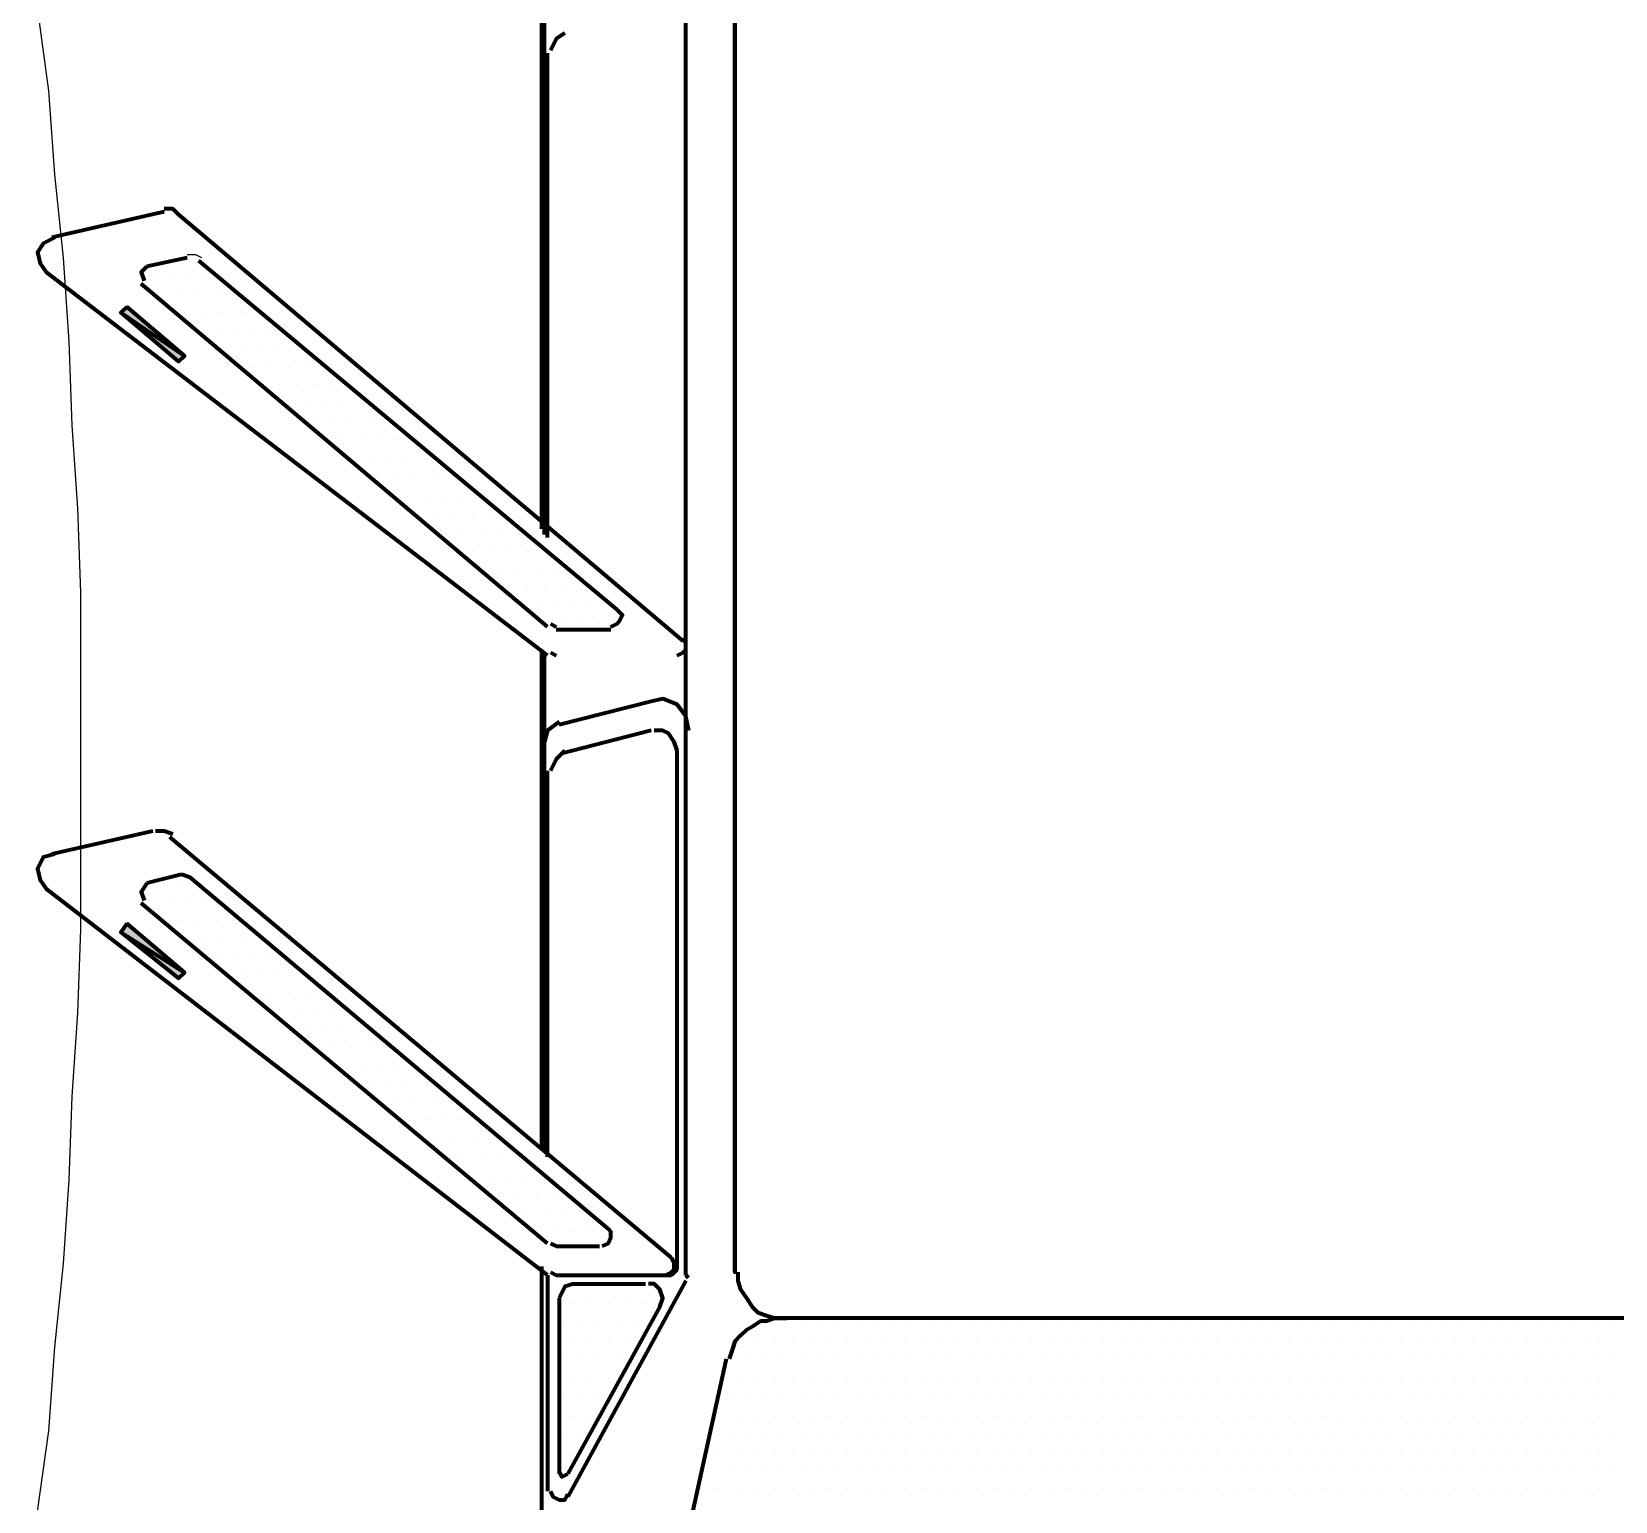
# Model space of a CAD drawing. Header units: millimetres. Extents: x 2273 to 2522, y 1034 to 1187.
# Drawn here: x 2459.799 to 2461.415, y 1048.859 to 1050.359 of the extents above; entities that cross this region are included whole.
import ezdxf

# ---------------------------------------------------------------- set-up
doc = ezdxf.new("R2010")
doc.units = ezdxf.units.MM
doc.linetypes.add('DASHED', pattern=[19.05, 12.7, -6.35])
doc.layers.add('LAYER8', color=8, linetype='Continuous')
doc.layers.add('PAREDES', color=4, linetype='Continuous', lineweight=100)
doc.layers.add('projeção coberta', color=252, linetype='DASHED', lineweight=0)

# ---------------------------------------------------------------- blocks, each defined once
blk = doc.blocks.new('CAR')
at = {"layer": 'projeção coberta', "linetype": 'Continuous'}
for points in [[(75.5446, 144.598), (75.5887, 144.6627), (75.5387, 144.6039), (75.5446, 144.598), (75.5887, 144.6627), (75.5946, 144.6569)], [(76.177, 144.598), (76.2181, 144.6627), (76.1681, 144.6039), (76.177, 144.598), (76.2181, 144.6627), (76.224, 144.6569)]]:
    blk.add_hatch(color=0, dxfattribs=at).paths.add_polyline_path(points)
at = {"layer": 'PAREDES', "color": 0, "linetype": 'Continuous'}
for points in [[(76.5711, 146.3863), (76.5711, 145.2657)], [(76.577, 146.1186), (76.577, 146.1186)], [(76.6123, 146.1186), (76.6123, 146.1186)], [(76.6505, 146.1186), (76.6505, 146.1186)], [(76.6887, 146.1186), (76.6887, 146.1186)], [(76.724, 146.1186), (76.724, 146.1186)], [(76.5946, 146.1069), (76.5946, 146.1069)], [(76.6328, 146.1069), (76.6328, 146.1069)], [(76.6711, 146.1069), (76.6711, 146.1069)], [(76.7093, 146.1069), (76.7093, 146.1069)], [(76.7446, 146.1069), (76.7446, 146.1069)], [(76.577, 146.101), (76.577, 146.101)], [(76.5946, 146.0922), (76.5946, 146.0922)], [(76.6123, 146.101), (76.6123, 146.101)], [(76.6328, 146.0922), (76.6328, 146.0922)], [(76.6505, 146.101), (76.6505, 146.101)], [(76.6711, 146.0922), (76.6711, 146.0922)], [(76.6887, 146.101), (76.6887, 146.101)], [(76.7093, 146.0922), (76.7093, 146.0922)], [(76.724, 146.101), (76.724, 146.101)], [(76.7446, 146.0922), (76.7446, 146.0922)], [(76.577, 146.0804), (76.577, 146.0804)], [(76.5946, 146.0716), (76.5946, 146.0716)], [(76.6123, 146.0804), (76.6123, 146.0804)], [(76.6328, 146.0716), (76.6328, 146.0716)], [(76.6505, 146.0804), (76.6505, 146.0804)], [(76.6711, 146.0716), (76.6711, 146.0716)], [(76.6887, 146.0804), (76.6887, 146.0804)], [(76.7093, 146.0716), (76.7093, 146.0716)], [(76.724, 146.0804), (76.724, 146.0804)], [(76.7446, 146.0716), (76.7446, 146.0716)], [(76.577, 146.0627), (76.577, 146.0627)], [(76.5946, 146.0539), (76.5946, 146.0539)], [(76.6123, 146.0627), (76.6123, 146.0627)], [(76.6328, 146.0539), (76.6328, 146.0539)], [(76.6505, 146.0627), (76.6505, 146.0627)], [(76.6711, 146.0539), (76.6711, 146.0539)], [(76.6887, 146.0627), (76.6887, 146.0627)], [(76.7093, 146.0539), (76.7093, 146.0539)], [(76.724, 146.0627), (76.724, 146.0627)], [(76.7446, 146.0539), (76.7446, 146.0539)], [(76.577, 146.0422), (76.577, 146.0422)], [(76.6123, 146.0422), (76.6123, 146.0422)], [(76.6505, 146.0422), (76.6505, 146.0422)], [(76.6887, 146.0422), (76.6887, 146.0422)], [(76.724, 146.0422), (76.724, 146.0422)], [(76.577, 146.0245), (76.577, 146.0245)], [(76.5946, 146.0333), (76.5946, 146.0333)], [(76.6123, 146.0245), (76.6123, 146.0245)], [(76.6328, 146.0333), (76.6328, 146.0333)], [(76.6505, 146.0245), (76.6505, 146.0245)], [(76.6711, 146.0333), (76.6711, 146.0333)], [(76.6887, 146.0245), (76.6887, 146.0245)], [(76.7093, 146.0333), (76.7093, 146.0333)], [(76.724, 146.0245), (76.724, 146.0245)], [(76.7446, 146.0333), (76.7446, 146.0333)], [(76.577, 146.0069), (76.577, 146.0069)], [(76.5946, 146.0157), (76.5946, 146.0157)], [(76.6123, 146.0069), (76.6123, 146.0069)], [(76.6328, 146.0157), (76.6328, 146.0157)], [(76.6505, 146.0069), (76.6505, 146.0069)], [(76.6711, 146.0157), (76.6711, 146.0157)], [(76.6887, 146.0069), (76.6887, 146.0069)], [(76.7093, 146.0157), (76.7093, 146.0157)], [(76.724, 146.0069), (76.724, 146.0069)], [(76.7446, 146.0157), (76.7446, 146.0157)], [(76.5946, 145.9951), (76.5946, 145.9951)], [(76.6328, 145.9951), (76.6328, 145.9951)], [(76.6711, 145.9951), (76.6711, 145.9951)], [(76.7093, 145.9951), (76.7093, 145.9951)], [(76.7446, 145.9951), (76.7446, 145.9951)], [(76.577, 145.9863), (76.577, 145.9863)], [(76.5946, 145.9775), (76.5946, 145.9775)], [(76.6123, 145.9863), (76.6123, 145.9863)], [(76.6328, 145.9775), (76.6328, 145.9775)], [(76.6505, 145.9863), (76.6505, 145.9863)], [(76.6711, 145.9775), (76.6711, 145.9775)], [(76.6887, 145.9863), (76.6887, 145.9863)], [(76.7093, 145.9775), (76.7093, 145.9775)], [(76.724, 145.9863), (76.724, 145.9863)], [(76.7446, 145.9775), (76.7446, 145.9775)], [(76.577, 145.9686), (76.577, 145.9686)], [(76.5946, 145.9598), (76.5946, 145.9598)], [(76.6123, 145.9686), (76.6123, 145.9686)], [(76.6328, 145.9598), (76.6328, 145.9598)], [(76.6505, 145.9686), (76.6505, 145.9686)], [(76.6711, 145.9598), (76.6711, 145.9598)], [(76.6887, 145.9686), (76.6887, 145.9686)], [(76.7093, 145.9598), (76.7093, 145.9598)], [(76.724, 145.9686), (76.724, 145.9686)], [(76.7446, 145.9598), (76.7446, 145.9598)], [(76.577, 145.948), (76.577, 145.948)], [(76.5946, 145.9422), (76.5946, 145.9422)], [(76.6123, 145.948), (76.6123, 145.948)], [(76.6328, 145.9422), (76.6328, 145.9422)], [(76.6505, 145.948), (76.6505, 145.948)], [(76.6711, 145.9422), (76.6711, 145.9422)], [(76.6887, 145.948), (76.6887, 145.948)], [(76.7093, 145.9422), (76.7093, 145.9422)], [(76.724, 145.948), (76.724, 145.948)], [(76.7446, 145.9422), (76.7446, 145.9422)], [(76.577, 145.9304), (76.577, 145.9304)], [(76.6123, 145.9304), (76.6123, 145.9304)], [(76.6505, 145.9304), (76.6505, 145.9304)], [(76.6887, 145.9304), (76.6887, 145.9304)], [(76.724, 145.9304), (76.724, 145.9304)], [(76.577, 145.9127), (76.577, 145.9127)], [(76.5946, 145.9216), (76.5946, 145.9216)], [(76.6123, 145.9127), (76.6123, 145.9127)], [(76.6328, 145.9216), (76.6328, 145.9216)], [(76.6505, 145.9127), (76.6505, 145.9127)], [(76.6711, 145.9216), (76.6711, 145.9216)], [(76.6887, 145.9127), (76.6887, 145.9127)], [(76.7093, 145.9216), (76.7093, 145.9216)], [(76.724, 145.9127), (76.724, 145.9127)], [(76.7446, 145.9216), (76.7446, 145.9216)], [(76.577, 145.8951), (76.577, 145.8951)], [(76.5946, 145.9039), (76.5946, 145.9039)], [(76.6123, 145.8951), (76.6123, 145.8951)], [(76.6328, 145.9039), (76.6328, 145.9039)], [(76.6505, 145.8951), (76.6505, 145.8951)], [(76.6711, 145.9039), (76.6711, 145.9039)], [(76.6887, 145.8951), (76.6887, 145.8951)], [(76.7093, 145.9039), (76.7093, 145.9039)], [(76.724, 145.8951), (76.724, 145.8951)], [(76.7446, 145.9039), (76.7446, 145.9039)], [(76.5946, 145.8833), (76.5946, 145.8833)], [(76.6328, 145.8833), (76.6328, 145.8833)], [(76.6711, 145.8833), (76.6711, 145.8833)], [(76.7093, 145.8833), (76.7093, 145.8833)], [(76.7446, 145.8833), (76.7446, 145.8833)], [(76.577, 145.8745), (76.577, 145.8745)], [(76.5946, 145.8657), (76.5946, 145.8657)], [(76.6123, 145.8745), (76.6123, 145.8745)], [(76.6328, 145.8657), (76.6328, 145.8657)], [(76.6505, 145.8745), (76.6505, 145.8745)], [(76.6711, 145.8657), (76.6711, 145.8657)], [(76.6887, 145.8745), (76.6887, 145.8745)], [(76.7093, 145.8657), (76.7093, 145.8657)], [(76.724, 145.8745), (76.724, 145.8745)], [(76.7446, 145.8657), (76.7446, 145.8657)], [(76.577, 145.8569), (76.577, 145.8569)], [(76.5946, 145.8451), (76.5946, 145.8451)], [(76.6123, 145.8569), (76.6123, 145.8569)], [(76.6328, 145.8451), (76.6328, 145.8451)], [(76.6505, 145.8569), (76.6505, 145.8569)], [(76.6711, 145.8451), (76.6711, 145.8451)], [(76.6887, 145.8569), (76.6887, 145.8569)], [(76.7093, 145.8451), (76.7093, 145.8451)], [(76.724, 145.8569), (76.724, 145.8569)], [(76.7446, 145.8451), (76.7446, 145.8451)], [(76.577, 145.8363), (76.577, 145.8363)], [(76.6123, 145.8363), (76.6123, 145.8363)], [(76.6505, 145.8363), (76.6505, 145.8363)], [(76.6887, 145.8363), (76.6887, 145.8363)], [(76.724, 145.8363), (76.724, 145.8363)], [(76.577, 145.8186), (76.577, 145.8186)], [(76.5946, 145.8275), (76.5946, 145.8275)], [(76.6123, 145.8186), (76.6123, 145.8186)], [(76.6328, 145.8275), (76.6328, 145.8275)], [(76.6505, 145.8186), (76.6505, 145.8186)], [(76.6711, 145.8275), (76.6711, 145.8275)], [(76.6887, 145.8186), (76.6887, 145.8186)], [(76.7093, 145.8275), (76.7093, 145.8275)], [(76.724, 145.8186), (76.724, 145.8186)], [(76.7446, 145.8275), (76.7446, 145.8275)], [(76.577, 145.798), (76.577, 145.798)], [(76.5946, 145.8098), (76.5946, 145.8098)], [(76.6123, 145.798), (76.6123, 145.798)], [(76.6328, 145.8098), (76.6328, 145.8098)], [(76.6505, 145.798), (76.6505, 145.798)], [(76.6711, 145.8098), (76.6711, 145.8098)], [(76.6887, 145.798), (76.6887, 145.798)], [(76.7093, 145.8098), (76.7093, 145.8098)], [(76.724, 145.798), (76.724, 145.798)], [(76.7446, 145.8098), (76.7446, 145.8098)], [(76.577, 145.7804), (76.577, 145.7804)], [(76.5946, 145.7892), (76.5946, 145.7892)], [(76.6123, 145.7804), (76.6123, 145.7804)], [(76.6328, 145.7892), (76.6328, 145.7892)], [(76.6505, 145.7804), (76.6505, 145.7804)], [(76.6711, 145.7892), (76.6711, 145.7892)], [(76.6887, 145.7804), (76.6887, 145.7804)], [(76.7093, 145.7892), (76.7093, 145.7892)], [(76.724, 145.7804), (76.724, 145.7804)], [(76.7446, 145.7892), (76.7446, 145.7892)], [(76.5946, 145.7716), (76.5946, 145.7716)], [(76.6328, 145.7716), (76.6328, 145.7716)], [(76.6711, 145.7716), (76.6711, 145.7716)], [(76.7093, 145.7716), (76.7093, 145.7716)], [(76.7446, 145.7716), (76.7446, 145.7716)], [(76.577, 145.7627), (76.577, 145.7627)], [(76.5946, 145.7539), (76.5946, 145.7539)], [(76.6123, 145.7627), (76.6123, 145.7627)], [(76.6328, 145.7539), (76.6328, 145.7539)], [(76.6505, 145.7627), (76.6505, 145.7627)], [(76.6711, 145.7539), (76.6711, 145.7539)], [(76.6887, 145.7627), (76.6887, 145.7627)], [(76.7093, 145.7539), (76.7093, 145.7539)], [(76.724, 145.7627), (76.724, 145.7627)], [(76.7446, 145.7539), (76.7446, 145.7539)], [(76.577, 145.7451), (76.577, 145.7451)], [(76.5946, 145.7333), (76.5946, 145.7333)], [(76.6123, 145.7451), (76.6123, 145.7451)], [(76.6328, 145.7333), (76.6328, 145.7333)], [(76.6505, 145.7451), (76.6505, 145.7451)], [(76.6711, 145.7333), (76.6711, 145.7333)], [(76.6887, 145.7451), (76.6887, 145.7451)], [(76.7093, 145.7333), (76.7093, 145.7333)], [(76.724, 145.7451), (76.724, 145.7451)], [(76.7446, 145.7333), (76.7446, 145.7333)], [(76.577, 145.7245), (76.577, 145.7245)], [(76.5946, 145.7157), (76.5946, 145.7157)], [(76.6123, 145.7245), (76.6123, 145.7245)], [(76.6328, 145.7157), (76.6328, 145.7157)], [(76.6505, 145.7245), (76.6505, 145.7245)], [(76.6711, 145.7157), (76.6711, 145.7157)], [(76.6887, 145.7245), (76.6887, 145.7245)], [(76.7093, 145.7157), (76.7093, 145.7157)], [(76.724, 145.7245), (76.724, 145.7245)], [(76.7446, 145.7157), (76.7446, 145.7157)], [(76.577, 145.7069), (76.577, 145.7069)], [(76.6123, 145.7069), (76.6123, 145.7069)], [(76.6505, 145.7069), (76.6505, 145.7069)], [(76.6887, 145.7069), (76.6887, 145.7069)], [(76.724, 145.7069), (76.724, 145.7069)], [(76.577, 145.6863), (76.577, 145.6863)], [(76.5946, 145.698), (76.5946, 145.698)], [(76.6123, 145.6863), (76.6123, 145.6863)], [(76.6328, 145.698), (76.6328, 145.698)], [(76.6505, 145.6863), (76.6505, 145.6863)], [(76.6711, 145.698), (76.6711, 145.698)], [(76.6887, 145.6863), (76.6887, 145.6863)], [(76.7093, 145.698), (76.7093, 145.698)], [(76.724, 145.6863), (76.724, 145.6863)], [(76.7446, 145.698), (76.7446, 145.698)], [(76.577, 145.6686), (76.577, 145.6686)], [(76.5946, 145.6775), (76.5946, 145.6775)], [(76.6123, 145.6686), (76.6123, 145.6686)], [(76.6328, 145.6775), (76.6328, 145.6775)], [(76.6505, 145.6686), (76.6505, 145.6686)], [(76.6711, 145.6775), (76.6711, 145.6775)], [(76.6887, 145.6686), (76.6887, 145.6686)], [(76.7093, 145.6775), (76.7093, 145.6775)], [(76.724, 145.6686), (76.724, 145.6686)], [(76.7446, 145.6775), (76.7446, 145.6775)], [(76.5946, 145.6598), (76.5946, 145.6598)], [(76.6328, 145.6598), (76.6328, 145.6598)], [(76.6711, 145.6598), (76.6711, 145.6598)], [(76.7093, 145.6598), (76.7093, 145.6598)], [(76.7446, 145.6598), (76.7446, 145.6598)], [(76.577, 145.648), (76.577, 145.648)], [(76.5946, 145.6392), (76.5946, 145.6392)], [(76.6123, 145.648), (76.6123, 145.648)], [(76.6328, 145.6392), (76.6328, 145.6392)], [(76.6505, 145.648), (76.6505, 145.648)], [(76.6711, 145.6392), (76.6711, 145.6392)], [(76.6887, 145.648), (76.6887, 145.648)], [(76.7093, 145.6392), (76.7093, 145.6392)], [(76.724, 145.648), (76.724, 145.648)], [(76.7446, 145.6392), (76.7446, 145.6392)], [(76.577, 145.6304), (76.577, 145.6304)], [(76.5946, 145.6216), (76.5946, 145.6216)], [(76.6123, 145.6304), (76.6123, 145.6304)], [(76.6328, 145.6216), (76.6328, 145.6216)], [(76.6505, 145.6304), (76.6505, 145.6304)], [(76.6711, 145.6216), (76.6711, 145.6216)], [(76.6887, 145.6304), (76.6887, 145.6304)], [(76.7093, 145.6216), (76.7093, 145.6216)], [(76.724, 145.6304), (76.724, 145.6304)], [(76.7446, 145.6216), (76.7446, 145.6216)], [(76.577, 145.6127), (76.577, 145.6127)], [(76.6123, 145.6127), (76.6123, 145.6127)], [(76.6505, 145.6127), (76.6505, 145.6127)], [(76.6887, 145.6127), (76.6887, 145.6127)], [(76.724, 145.6127), (76.724, 145.6127)], [(76.577, 145.5951), (76.577, 145.5951)], [(76.5946, 145.601), (76.5946, 145.601)], [(76.6123, 145.5951), (76.6123, 145.5951)], [(76.6328, 145.601), (76.6328, 145.601)], [(76.6505, 145.5951), (76.6505, 145.5951)], [(76.6711, 145.601), (76.6711, 145.601)], [(76.6887, 145.5951), (76.6887, 145.5951)], [(76.7093, 145.601), (76.7093, 145.601)], [(76.724, 145.5951), (76.724, 145.5951)], [(76.7446, 145.601), (76.7446, 145.601)], [(76.577, 145.5745), (76.577, 145.5745)], [(76.5946, 145.5833), (76.5946, 145.5833)], [(76.6123, 145.5745), (76.6123, 145.5745)], [(76.6328, 145.5833), (76.6328, 145.5833)], [(76.6505, 145.5745), (76.6505, 145.5745)], [(76.6711, 145.5833), (76.6711, 145.5833)], [(76.6887, 145.5745), (76.6887, 145.5745)], [(76.7093, 145.5833), (76.7093, 145.5833)], [(76.724, 145.5745), (76.724, 145.5745)], [(76.7446, 145.5833), (76.7446, 145.5833)], [(76.577, 145.5569), (76.577, 145.5569)], [(76.5946, 145.5657), (76.5946, 145.5657)], [(76.6123, 145.5569), (76.6123, 145.5569)], [(76.6328, 145.5657), (76.6328, 145.5657)], [(76.6505, 145.5569), (76.6505, 145.5569)], [(76.6711, 145.5657), (76.6711, 145.5657)], [(76.6887, 145.5569), (76.6887, 145.5569)], [(76.7093, 145.5657), (76.7093, 145.5657)], [(76.724, 145.5569), (76.724, 145.5569)], [(76.7446, 145.5657), (76.7446, 145.5657)], [(76.5946, 145.548), (76.5946, 145.548)], [(76.6328, 145.548), (76.6328, 145.548)], [(76.6711, 145.548), (76.6711, 145.548)], [(76.7093, 145.548), (76.7093, 145.548)], [(76.7446, 145.548), (76.7446, 145.548)], [(76.577, 145.5363), (76.577, 145.5363)], [(76.5946, 145.5275), (76.5946, 145.5275)], [(76.6123, 145.5363), (76.6123, 145.5363)], [(76.6328, 145.5275), (76.6328, 145.5275)], [(76.6505, 145.5363), (76.6505, 145.5363)], [(76.6711, 145.5275), (76.6711, 145.5275)], [(76.6887, 145.5363), (76.6887, 145.5363)], [(76.7093, 145.5275), (76.7093, 145.5275)], [(76.724, 145.5363), (76.724, 145.5363)], [(76.7446, 145.5275), (76.7446, 145.5275)], [(76.577, 145.5186), (76.577, 145.5186)], [(76.5946, 145.5098), (76.5946, 145.5098)], [(76.6123, 145.5186), (76.6123, 145.5186)], [(76.6328, 145.5098), (76.6328, 145.5098)], [(76.6505, 145.5186), (76.6505, 145.5186)], [(76.6711, 145.5098), (76.6711, 145.5098)], [(76.6887, 145.5186), (76.6887, 145.5186)], [(76.7093, 145.5098), (76.7093, 145.5098)], [(76.724, 145.5186), (76.724, 145.5186)], [(76.7446, 145.5098), (76.7446, 145.5098)], [(76.577, 145.501), (76.577, 145.501)], [(76.5946, 145.4892), (76.5946, 145.4892)], [(76.6123, 145.501), (76.6123, 145.501)], [(76.6328, 145.4892), (76.6328, 145.4892)], [(76.6505, 145.501), (76.6505, 145.501)], [(76.6711, 145.4892), (76.6711, 145.4892)], [(76.6887, 145.501), (76.6887, 145.501)], [(76.7093, 145.4892), (76.7093, 145.4892)], [(76.724, 145.501), (76.724, 145.501)], [(76.7446, 145.4892), (76.7446, 145.4892)], [(76.577, 145.4804), (76.577, 145.4804)], [(76.6123, 145.4804), (76.6123, 145.4804)], [(76.6505, 145.4804), (76.6505, 145.4804)], [(76.6887, 145.4804), (76.6887, 145.4804)], [(76.724, 145.4804), (76.724, 145.4804)], [(76.577, 145.4627), (76.577, 145.4627)], [(76.5946, 145.4716), (76.5946, 145.4716)], [(76.6123, 145.4627), (76.6123, 145.4627)], [(76.6328, 145.4716), (76.6328, 145.4716)], [(76.6505, 145.4627), (76.6505, 145.4627)], [(76.6711, 145.4716), (76.6711, 145.4716)], [(76.6887, 145.4627), (76.6887, 145.4627)], [(76.7093, 145.4716), (76.7093, 145.4716)], [(76.724, 145.4627), (76.724, 145.4627)], [(76.7446, 145.4716), (76.7446, 145.4716)], [(76.577, 145.4422), (76.577, 145.4422)], [(76.5946, 145.451), (76.5946, 145.451)], [(76.6123, 145.4422), (76.6123, 145.4422)], [(76.6328, 145.451), (76.6328, 145.451)], [(76.6505, 145.4422), (76.6505, 145.4422)], [(76.6711, 145.451), (76.6711, 145.451)], [(76.6887, 145.4422), (76.6887, 145.4422)], [(76.7093, 145.451), (76.7093, 145.451)], [(76.724, 145.4422), (76.724, 145.4422)], [(76.7446, 145.451), (76.7446, 145.451)], [(76.577, 145.4245), (76.577, 145.4245)], [(76.5946, 145.4363), (76.5946, 145.4363)], [(76.6123, 145.4245), (76.6123, 145.4245)], [(76.6328, 145.4363), (76.6328, 145.4363)], [(76.6505, 145.4245), (76.6505, 145.4245)], [(76.6711, 145.4363), (76.6711, 145.4363)], [(76.6887, 145.4245), (76.6887, 145.4245)], [(76.7093, 145.4363), (76.7093, 145.4363)], [(76.724, 145.4245), (76.724, 145.4245)], [(76.7446, 145.4363), (76.7446, 145.4363)], [(76.5946, 145.4157), (76.5946, 145.4157)], [(76.6328, 145.4157), (76.6328, 145.4157)], [(76.6711, 145.4157), (76.6711, 145.4157)], [(76.7093, 145.4157), (76.7093, 145.4157)], [(76.7446, 145.4157), (76.7446, 145.4157)], [(76.577, 145.4039), (76.577, 145.4039)], [(76.5946, 145.398), (76.5946, 145.398)], [(76.6123, 145.4039), (76.6123, 145.4039)], [(76.6328, 145.398), (76.6328, 145.398)], [(76.6505, 145.4039), (76.6505, 145.4039)], [(76.6711, 145.398), (76.6711, 145.398)], [(76.6887, 145.4039), (76.6887, 145.4039)], [(76.7093, 145.398), (76.7093, 145.398)], [(76.724, 145.4039), (76.724, 145.4039)], [(76.7446, 145.398), (76.7446, 145.398)], [(76.577, 145.3863), (76.577, 145.3863)], [(76.5946, 145.3775), (76.5946, 145.3775)], [(76.6123, 145.3863), (76.6123, 145.3863)], [(76.6328, 145.3775), (76.6328, 145.3775)], [(76.6505, 145.3863), (76.6505, 145.3863)], [(76.6711, 145.3775), (76.6711, 145.3775)], [(76.6887, 145.3863), (76.6887, 145.3863)], [(76.7093, 145.3775), (76.7093, 145.3775)], [(76.724, 145.3863), (76.724, 145.3863)], [(76.7446, 145.3775), (76.7446, 145.3775)], [(76.577, 145.3686), (76.577, 145.3686)], [(76.5946, 145.3598), (76.5946, 145.3598)], [(76.6123, 145.3686), (76.6123, 145.3686)], [(76.6328, 145.3598), (76.6328, 145.3598)], [(76.6505, 145.3686), (76.6505, 145.3686)], [(76.6711, 145.3598), (76.6711, 145.3598)], [(76.6887, 145.3686), (76.6887, 145.3686)], [(76.7093, 145.3598), (76.7093, 145.3598)], [(76.724, 145.3686), (76.724, 145.3686)], [(76.7446, 145.3598), (76.7446, 145.3598)], [(76.577, 145.351), (76.577, 145.351)], [(76.6123, 145.351), (76.6123, 145.351)], [(76.6505, 145.351), (76.6505, 145.351)], [(76.6887, 145.351), (76.6887, 145.351)], [(76.724, 145.351), (76.724, 145.351)], [(76.577, 145.3304), (76.577, 145.3304)], [(76.5946, 145.3392), (76.5946, 145.3392)], [(76.6123, 145.3304), (76.6123, 145.3304)], [(76.6328, 145.3392), (76.6328, 145.3392)], [(76.6505, 145.3304), (76.6505, 145.3304)], [(76.6711, 145.3392), (76.6711, 145.3392)], [(76.6887, 145.3304), (76.6887, 145.3304)], [(76.7093, 145.3392), (76.7093, 145.3392)], [(76.724, 145.3304), (76.724, 145.3304)], [(76.7446, 145.3392), (76.7446, 145.3392)], [(76.577, 145.3127), (76.577, 145.3127)], [(76.5946, 145.3216), (76.5946, 145.3216)], [(76.6123, 145.3127), (76.6123, 145.3127)], [(76.6328, 145.3216), (76.6328, 145.3216)], [(76.6505, 145.3127), (76.6505, 145.3127)], [(76.6711, 145.3216), (76.6711, 145.3216)], [(76.6887, 145.3127), (76.6887, 145.3127)], [(76.7093, 145.3216), (76.7093, 145.3216)], [(76.724, 145.3127), (76.724, 145.3127)], [(76.7446, 145.3216), (76.7446, 145.3216)], [(76.5946, 145.3039), (76.5946, 145.3039)], [(76.6328, 145.3039), (76.6328, 145.3039)], [(76.6711, 145.3039), (76.6711, 145.3039)], [(76.7093, 145.3039), (76.7093, 145.3039)], [(76.7446, 145.3039), (76.7446, 145.3039)], [(76.577, 145.2922), (76.577, 145.2922)], [(76.5946, 145.2833), (76.5946, 145.2833)], [(76.6123, 145.2922), (76.6123, 145.2922)], [(76.6328, 145.2833), (76.6328, 145.2833)], [(76.6505, 145.2922), (76.6505, 145.2922)], [(76.6711, 145.2833), (76.6711, 145.2833)], [(76.6887, 145.2922), (76.6887, 145.2922)], [(76.7093, 145.2833), (76.7093, 145.2833)], [(76.724, 145.2922), (76.724, 145.2922)], [(76.7446, 145.2833), (76.7446, 145.2833)], [(76.524, 145.2275), (76.5328, 145.2275), (76.5417, 145.2304), (76.5505, 145.2363), (76.5593, 145.2422), (76.5652, 145.248), (76.5681, 145.2569), (76.5711, 145.2657), (76.5711, 145.2775)], [(76.524, 145.2275), (76.5328, 145.2275), (76.5417, 145.2304), (76.5505, 145.2363), (76.5593, 145.2422), (76.5652, 145.248), (76.5681, 145.2569), (76.5711, 145.2657), (76.5711, 145.2775)], [(76.5711, 145.2657), (76.574, 145.2569), (76.574, 145.251), (76.5799, 145.2422), (76.5828, 145.2363), (76.5887, 145.2304), (76.5946, 145.2245), (76.6034, 145.2216), (76.6123, 145.2186)], [(76.5711, 145.2657), (76.574, 145.2569), (76.574, 145.251), (76.5799, 145.2422), (76.5828, 145.2363), (76.5887, 145.2304), (76.5946, 145.2245), (76.6034, 145.2216), (76.6123, 145.2186)], [(76.5711, 145.2657), (76.5711, 145.2657)], [(76.577, 145.2745), (76.577, 145.2745)], [(76.5946, 145.2657), (76.5946, 145.2657)], [(76.6123, 145.2745), (76.6123, 145.2745)], [(76.6328, 145.2657), (76.6328, 145.2657)], [(76.6505, 145.2745), (76.6505, 145.2745)], [(76.6711, 145.2657), (76.6711, 145.2657)], [(76.6887, 145.2745), (76.6887, 145.2745)], [(76.7093, 145.2657), (76.7093, 145.2657)], [(76.724, 145.2745), (76.724, 145.2745)], [(76.7446, 145.2657), (76.7446, 145.2657)], [(76.577, 145.2539), (76.577, 145.2539)], [(76.6123, 145.2539), (76.6123, 145.2539)], [(76.6505, 145.2539), (76.6505, 145.2539)], [(76.6887, 145.2539), (76.6887, 145.2539)], [(76.724, 145.2539), (76.724, 145.2539)], [(76.5946, 145.2451), (76.5946, 145.2451)], [(76.6123, 145.2392), (76.6123, 145.2392)], [(76.6328, 145.2451), (76.6328, 145.2451)], [(76.6505, 145.2392), (76.6505, 145.2392)], [(76.6711, 145.2451), (76.6711, 145.2451)], [(76.6887, 145.2392), (76.6887, 145.2392)], [(76.7093, 145.2451), (76.7093, 145.2451)], [(76.724, 145.2392), (76.724, 145.2392)], [(76.7446, 145.2451), (76.7446, 145.2451)], [(74.9828, 145.2245), (76.524, 145.2245), (74.9828, 145.2245)], [(76.5946, 145.2275), (76.5946, 145.2275)], [(76.6123, 145.2186), (76.6123, 145.2186)], [(76.6123, 145.2157), (77.0534, 145.1186)], [(76.6328, 145.2275), (76.6328, 145.2275)], [(76.6505, 145.2186), (76.6505, 145.2186)], [(76.6711, 145.2275), (76.6711, 145.2275)], [(76.6887, 145.2186), (76.6887, 145.2186)], [(76.7093, 145.2275), (76.7093, 145.2275)], [(76.724, 145.2186), (76.724, 145.2186)], [(76.7446, 145.2275), (76.7446, 145.2275)], [(76.6711, 145.2069), (76.6711, 145.2069)], [(76.6887, 145.201), (76.6887, 145.201)], [(76.7093, 145.2069), (76.7093, 145.2069)], [(76.724, 145.201), (76.724, 145.201)], [(76.7446, 145.2069), (76.7446, 145.2069)], [(76.7446, 145.1892), (76.7446, 145.1892)], [(76.527, 145.1745), (75.2328, 145.1745)], [(75.8799, 145.1716), (75.4446, 144.6569)], [(75.8946, 145.1657), (75.8917, 145.1716), (75.8887, 145.1745), (75.8828, 145.1745), (75.877, 145.1716)], [(75.9711, 145.1775), (75.9564, 145.1745), (75.9446, 145.1657), (75.9387, 145.151), (75.9417, 145.1392)], [(75.9917, 145.1657), (75.9828, 145.1627), (75.974, 145.1569), (75.9711, 145.151), (75.9711, 145.1422)], [(76.5211, 145.1657), (75.9917, 145.1657)], [(76.527, 145.1598), (76.5211, 145.1657)], [(76.5299, 145.1745), (76.527, 145.1775)], [(76.5328, 145.1745), (76.7534, 145.0539)], [(76.5093, 145.1598), (76.0799, 144.648)], [(76.527, 145.1539), (76.524, 145.1598), (76.5211, 145.1627), (76.5152, 145.1627), (76.5093, 145.1598)], [(76.527, 145.0422), (76.527, 145.1598)], [(76.5593, 145.148), (76.5505, 145.151), (76.5417, 145.148), (76.5358, 145.1422), (76.5358, 145.1363)], [(75.9417, 145.1392), (75.9652, 145.0451)], [(75.9711, 145.1392), (75.9946, 145.048)], [(76.5358, 145.0598), (76.5358, 145.1333)], [(76.5564, 145.1333), (76.5564, 145.1333)], [(76.5593, 145.148), (76.7299, 145.0539)], [(76.5387, 145.1245), (76.5387, 145.1245)], [(76.577, 145.1245), (76.577, 145.1245)], [(75.8475, 145.1039), (75.4917, 144.6775)], [(75.8652, 145.098), (75.8623, 145.1039), (75.8593, 145.1069), (75.8534, 145.1098), (75.8475, 145.1039)], [(76.5387, 145.1069), (76.5387, 145.1069)], [(76.5564, 145.1157), (76.5564, 145.1157)], [(76.577, 145.1069), (76.577, 145.1069)], [(76.5946, 145.1157), (76.5946, 145.1157)], [(76.6123, 145.1069), (76.6123, 145.1069)], [(75.8446, 145.0951), (75.8446, 145.0951)], [(75.8623, 145.0863), (75.8623, 145.0863)], [(75.8681, 145.0422), (75.8681, 145.098)], [(76.4799, 145.0951), (76.1211, 144.6686)], [(76.4975, 145.0892), (76.4946, 145.0951), (76.4887, 145.098), (76.4828, 145.098), (76.4799, 145.0951)], [(76.4975, 145.0422), (76.4975, 145.0863)], [(76.5387, 145.0863), (76.5387, 145.0863)], [(76.5564, 145.0951), (76.5564, 145.0951)], [(76.577, 145.0863), (76.577, 145.0863)], [(76.5946, 145.0951), (76.5946, 145.0951)], [(76.6123, 145.0863), (76.6123, 145.0863)], [(76.6328, 145.0951), (76.6328, 145.0951)], [(76.6505, 145.0863), (76.6505, 145.0863)], [(75.824, 145.0686), (75.824, 145.0686)], [(75.8446, 145.0775), (75.8446, 145.0775)], [(75.8623, 145.0686), (75.8623, 145.0686)], [(76.4623, 145.0686), (76.4623, 145.0686)], [(76.4828, 145.0775), (76.4828, 145.0775)], [(76.5387, 145.0686), (76.5387, 145.0686)], [(76.5564, 145.0775), (76.5564, 145.0775)], [(76.577, 145.0686), (76.577, 145.0686)], [(76.5946, 145.0775), (76.5946, 145.0775)], [(76.6123, 145.0686), (76.6123, 145.0686)], [(76.6328, 145.0775), (76.6328, 145.0775)], [(76.6505, 145.0686), (76.6505, 145.0686)], [(76.6711, 145.0775), (76.6711, 145.0775)], [(76.6887, 145.0686), (76.6887, 145.0686)], [(75.8446, 145.0569), (75.8446, 145.0569)], [(76.4828, 145.0569), (76.4828, 145.0569)], [(76.5358, 145.0598), (76.5387, 145.051), (76.5505, 145.0451)], [(76.5564, 145.0569), (76.5564, 145.0569)], [(76.5946, 145.0569), (76.5946, 145.0569)], [(76.6328, 145.0569), (76.6328, 145.0569)], [(76.6711, 145.0569), (76.6711, 145.0569)], [(76.7093, 145.0569), (76.7093, 145.0569)], [(76.727, 145.0451), (76.7328, 145.048), (76.7299, 145.0539)], [(76.7475, 145.0363), (76.7534, 145.0392), (76.7564, 145.0451), (76.7564, 145.051), (76.7505, 145.0539)], [(75.2593, 145.051), (75.2652, 145.0422), (75.277, 145.0363)], [(75.8064, 145.0422), (75.8064, 145.0422)], [(75.824, 145.048), (75.824, 145.048)], [(75.8446, 145.0422), (75.8446, 145.0422)], [(75.8623, 145.048), (75.8623, 145.048)], [(75.8623, 145.0363), (75.8652, 145.0422)], [(75.8917, 145.0363), (75.8946, 145.0422)], [(75.8917, 145.0363), (75.8946, 145.0422)], [(75.9623, 145.0451), (75.9711, 145.0333), (75.9828, 145.0304)], [(75.9917, 145.051), (76.0005, 145.0422), (76.0123, 145.0363)], [(76.4446, 145.0422), (76.4446, 145.0422)], [(76.4623, 145.048), (76.4623, 145.048)], [(76.4828, 145.0422), (76.4828, 145.0422)], [(76.4946, 145.0363), (76.4975, 145.0422)], [(76.524, 145.0363), (76.527, 145.0422)], [(76.524, 145.0363), (76.527, 145.0422)], [(76.5505, 145.0451), (76.7299, 145.0451)], [(76.577, 145.048), (76.577, 145.048)], [(76.6123, 145.048), (76.6123, 145.048)], [(76.6505, 145.048), (76.6505, 145.048)], [(76.6887, 145.048), (76.6887, 145.048)], [(76.724, 145.048), (76.724, 145.048)], [(75.7564, 145.0275), (74.5799, 145.0275)], [(75.7652, 145.0275), (74.5799, 145.0275)], [(75.7711, 145.0304), (75.2475, 145.0304)], [(75.774, 145.0333), (75.2799, 145.0333)], [(75.8946, 145.0333), (75.5034, 144.5216)], [(75.8652, 145.0333), (75.5152, 144.6186)], [(75.7887, 145.0304), (75.7887, 145.0304)], [(75.8064, 145.0216), (75.8064, 145.0216)], [(75.824, 145.0304), (75.824, 145.0304)], [(75.8446, 145.0216), (75.8446, 145.0216)], [(76.3975, 145.0275), (75.8887, 145.0275)], [(76.3975, 145.0275), (75.8887, 145.0275)], [(76.4005, 145.0304), (75.8917, 145.0304)], [(76.4064, 145.0333), (76.0123, 145.0333)], [(76.527, 145.0333), (76.1328, 144.5216)], [(76.4946, 145.0333), (76.1475, 144.6186)], [(76.4446, 145.0216), (76.4446, 145.0216)], [(76.4623, 145.0304), (76.4623, 145.0304)], [(76.4828, 145.0216), (76.4828, 145.0216)], [(77.077, 145.0275), (76.5181, 145.0275)], [(76.527, 145.0333), (76.7475, 145.0333)], [(75.7711, 145.0039), (75.7711, 145.0039)], [(75.7887, 145.0127), (75.7887, 145.0127)], [(75.8064, 145.0039), (75.8064, 145.0039)], [(75.824, 145.0127), (75.824, 145.0127)], [(76.4064, 145.0039), (76.4064, 145.0039)], [(76.427, 145.0127), (76.427, 145.0127)], [(76.4446, 145.0039), (76.4446, 145.0039)], [(76.4623, 145.0127), (76.4623, 145.0127)], [(75.7887, 144.9922), (75.7887, 144.9922)], [(75.824, 144.9922), (75.824, 144.9922)], [(76.427, 144.9922), (76.427, 144.9922)], [(75.7711, 144.9833), (75.7711, 144.9833)], [(75.8064, 144.9833), (75.8064, 144.9833)], [(76.4064, 144.9833), (76.4064, 144.9833)], [(76.4446, 144.9833), (76.4446, 144.9833)], [(75.4887, 144.6657), (75.4975, 144.6245)], [(76.1211, 144.6686), (76.1181, 144.6598)], [(75.4446, 144.6569), (75.4387, 144.651), (75.4387, 144.6422)], [(75.5064, 144.6627), (75.5064, 144.6627)], [(75.5064, 144.648), (75.5064, 144.648)], [(75.524, 144.6569), (75.524, 144.6569)], [(75.5387, 144.6039), (75.5446, 144.598), (75.5887, 144.6627), (75.5387, 144.6039)], [(75.5446, 144.6627), (75.5446, 144.6627)], [(75.5446, 144.598), (75.5887, 144.6627), (75.5946, 144.6569), (75.5446, 144.598)], [(76.077, 144.651), (76.074, 144.6422), (76.074, 144.6333)], [(76.1181, 144.6598), (76.127, 144.6245)], [(76.127, 144.6569), (76.127, 144.6569)], [(76.1446, 144.6627), (76.1446, 144.6627)], [(76.1446, 144.648), (76.1446, 144.648)], [(76.1652, 144.6569), (76.1652, 144.6569)], [(76.1681, 144.6039), (76.177, 144.598), (76.2181, 144.6627), (76.1681, 144.6039)], [(76.177, 144.598), (76.2181, 144.6627), (76.224, 144.6569), (76.177, 144.598)], [(76.1828, 144.6627), (76.1828, 144.6627)], [(75.4417, 144.6422), (75.4681, 144.5275)], [(75.524, 144.6363), (75.524, 144.6363)], [(76.127, 144.6363), (76.127, 144.6363)], [(75.4975, 144.6245), (75.5034, 144.6186), (75.5123, 144.6216)], [(75.5064, 144.6275), (75.5064, 144.6275)], [(76.074, 144.6304), (76.0975, 144.5275)], [(76.127, 144.6245), (76.1358, 144.6186), (76.1446, 144.6216)], [(76.1446, 144.6275), (76.1446, 144.6275)], [(75.4681, 144.5304), (75.474, 144.5186), (75.4828, 144.5127), (75.4946, 144.5157), (75.5034, 144.5216)], [(76.0975, 144.5304), (76.1005, 144.5186), (76.1123, 144.5127), (76.124, 144.5157), (76.1328, 144.5216)]]:
    blk.add_lwpolyline(points, dxfattribs=at)

msp = doc.modelspace()

# ---------------------------------------------------------------- linework, layer by layer
at = {"layer": 'LAYER8', "color": 0, "linetype": 'Continuous'}
for points in [[(2459.8046, 1048.8484), (2459.8163, 1048.9308), (2459.8222, 1049.0161), (2459.831, 1049.1014), (2459.8369, 1049.1867), (2459.8399, 1049.272), (2459.8457, 1049.3572), (2459.8487, 1049.4425), (2459.8487, 1049.5278), (2459.8487, 1049.6161), (2459.8487, 1049.7014), (2459.8487, 1049.7867), (2459.8457, 1049.872), (2459.8399, 1049.9572), (2459.8369, 1050.0425), (2459.831, 1050.1278), (2459.8222, 1050.2131), (2459.8163, 1050.2984), (2459.8046, 1050.3837), (2459.7957, 1050.4661)], [(2459.9722, 1050.1278), (2459.9663, 1050.1308), (2459.9575, 1050.1308)], [(2459.9752, 1050.1102), (2459.9752, 1050.1102)], [(2459.9663, 1050.0925), (2459.9663, 1050.0925)], [(2459.9869, 1050.0925), (2459.9869, 1050.0925)], [(2460.0046, 1050.0925), (2460.0046, 1050.0925)], [(2459.9752, 1050.072), (2459.9752, 1050.072)], [(2459.9928, 1050.072), (2459.9928, 1050.072)], [(2460.0134, 1050.072), (2460.0134, 1050.072)], [(2460.031, 1050.072), (2460.031, 1050.072)], [(2459.9869, 1050.0543), (2459.9869, 1050.0543)], [(2460.0046, 1050.0543), (2460.0046, 1050.0543)], [(2460.0222, 1050.0543), (2460.0222, 1050.0543)], [(2460.0399, 1050.0543), (2460.0399, 1050.0543)], [(2459.9928, 1050.0337), (2459.9928, 1050.0337)], [(2460.0134, 1050.0337), (2460.0134, 1050.0337)], [(2460.031, 1050.0337), (2460.031, 1050.0337)], [(2460.0516, 1050.0337), (2460.0516, 1050.0337)], [(2460.0693, 1050.0337), (2460.0693, 1050.0337)], [(2460.0222, 1050.0161), (2460.0222, 1050.0161)], [(2460.0399, 1050.0161), (2460.0399, 1050.0161)], [(2460.0605, 1050.0161), (2460.0605, 1050.0161)], [(2460.0781, 1050.0161), (2460.0781, 1050.0161)], [(2460.0987, 1050.0161), (2460.0987, 1050.0161)], [(2460.0516, 1049.9984), (2460.0516, 1049.9984)], [(2460.0693, 1049.9984), (2460.0693, 1049.9984)], [(2460.0869, 1049.9984), (2460.0869, 1049.9984)], [(2460.1075, 1049.9984), (2460.1075, 1049.9984)], [(2460.0605, 1049.9778), (2460.0605, 1049.9778)], [(2460.0781, 1049.9778), (2460.0781, 1049.9778)], [(2460.0987, 1049.9778), (2460.0987, 1049.9778)], [(2460.1163, 1049.9778), (2460.1163, 1049.9778)], [(2460.1369, 1049.9778), (2460.1369, 1049.9778)], [(2460.0869, 1049.9602), (2460.0869, 1049.9602)], [(2460.1075, 1049.9602), (2460.1075, 1049.9602)], [(2460.1252, 1049.9602), (2460.1252, 1049.9602)], [(2460.1457, 1049.9602), (2460.1457, 1049.9602)], [(2460.1634, 1049.9602), (2460.1634, 1049.9602)], [(2460.1163, 1049.9425), (2460.1163, 1049.9425)], [(2460.1369, 1049.9425), (2460.1369, 1049.9425)], [(2460.1516, 1049.9425), (2460.1516, 1049.9425)], [(2460.1722, 1049.9425), (2460.1722, 1049.9425)], [(2460.1252, 1049.922), (2460.1252, 1049.922)], [(2460.1457, 1049.922), (2460.1457, 1049.922)], [(2460.1634, 1049.922), (2460.1634, 1049.922)], [(2460.181, 1049.922), (2460.181, 1049.922)], [(2460.2016, 1049.922), (2460.2016, 1049.922)], [(2460.1516, 1049.9043), (2460.1516, 1049.9043)], [(2460.1722, 1049.9043), (2460.1722, 1049.9043)], [(2460.1899, 1049.9043), (2460.1899, 1049.9043)], [(2460.2105, 1049.9043), (2460.2105, 1049.9043)], [(2460.2281, 1049.9043), (2460.2281, 1049.9043)], [(2460.181, 1049.8837), (2460.181, 1049.8837)], [(2460.2016, 1049.8837), (2460.2016, 1049.8837)], [(2460.2193, 1049.8837), (2460.2193, 1049.8837)], [(2460.2369, 1049.8837), (2460.2369, 1049.8837)], [(2460.1899, 1049.8661), (2460.1899, 1049.8661)], [(2460.2105, 1049.8661), (2460.2105, 1049.8661)], [(2460.2281, 1049.8661), (2460.2281, 1049.8661)], [(2460.2487, 1049.8661), (2460.2487, 1049.8661)], [(2460.2663, 1049.8661), (2460.2663, 1049.8661)], [(2460.2193, 1049.8455), (2460.2193, 1049.8455)], [(2460.2369, 1049.8455), (2460.2369, 1049.8455)], [(2460.2575, 1049.8455), (2460.2575, 1049.8455)], [(2460.2487, 1049.8278), (2460.2487, 1049.8278)], [(2460.2663, 1049.8278), (2460.2663, 1049.8278)], [(2459.9752, 1049.472), (2459.9752, 1049.472)], [(2459.9663, 1049.4514), (2459.9663, 1049.4514)], [(2459.9869, 1049.4514), (2459.9869, 1049.4514)], [(2460.0046, 1049.4514), (2460.0046, 1049.4514)], [(2459.9752, 1049.4337), (2459.9752, 1049.4337)], [(2459.9928, 1049.4337), (2459.9928, 1049.4337)], [(2460.0134, 1049.4337), (2460.0134, 1049.4337)], [(2459.9869, 1049.4161), (2459.9869, 1049.4161)], [(2460.0046, 1049.4161), (2460.0046, 1049.4161)], [(2460.0222, 1049.4161), (2460.0222, 1049.4161)], [(2460.0399, 1049.4161), (2460.0399, 1049.4161)], [(2460.0134, 1049.3984), (2460.0134, 1049.3984)], [(2460.031, 1049.3984), (2460.031, 1049.3984)], [(2460.0516, 1049.3984), (2460.0516, 1049.3984)], [(2460.0693, 1049.3984), (2460.0693, 1049.3984)], [(2460.0222, 1049.3778), (2460.0222, 1049.3778)], [(2460.0399, 1049.3778), (2460.0399, 1049.3778)], [(2460.0605, 1049.3778), (2460.0605, 1049.3778)], [(2460.0781, 1049.3778), (2460.0781, 1049.3778)], [(2460.0987, 1049.3778), (2460.0987, 1049.3778)], [(2460.0516, 1049.3602), (2460.0516, 1049.3602)], [(2460.0693, 1049.3602), (2460.0693, 1049.3602)], [(2460.0869, 1049.3602), (2460.0869, 1049.3602)], [(2460.1075, 1049.3602), (2460.1075, 1049.3602)], [(2460.0781, 1049.3396), (2460.0781, 1049.3396)], [(2460.0987, 1049.3396), (2460.0987, 1049.3396)], [(2460.1163, 1049.3396), (2460.1163, 1049.3396)], [(2460.1369, 1049.3396), (2460.1369, 1049.3396)], [(2460.0869, 1049.322), (2460.0869, 1049.322)], [(2460.1075, 1049.322), (2460.1075, 1049.322)], [(2460.1252, 1049.322), (2460.1252, 1049.322)], [(2460.1457, 1049.322), (2460.1457, 1049.322)], [(2460.1634, 1049.322), (2460.1634, 1049.322)], [(2460.1163, 1049.3014), (2460.1163, 1049.3014)], [(2460.1369, 1049.3014), (2460.1369, 1049.3014)], [(2460.1457, 1049.2867), (2460.1457, 1049.2867)], [(2460.1516, 1049.3014), (2460.1516, 1049.3014)], [(2460.1634, 1049.2867), (2460.1634, 1049.2867)], [(2460.1722, 1049.3014), (2460.1722, 1049.3014)], [(2460.181, 1049.2867), (2460.181, 1049.2867)], [(2460.2016, 1049.2867), (2460.2016, 1049.2867)], [(2460.1722, 1049.2661), (2460.1722, 1049.2661)], [(2460.1899, 1049.2661), (2460.1899, 1049.2661)], [(2460.2105, 1049.2661), (2460.2105, 1049.2661)], [(2460.2281, 1049.2661), (2460.2281, 1049.2661)], [(2460.181, 1049.2484), (2460.181, 1049.2484)], [(2460.2016, 1049.2484), (2460.2016, 1049.2484)], [(2460.2193, 1049.2484), (2460.2193, 1049.2484)], [(2460.2369, 1049.2484), (2460.2369, 1049.2484)], [(2460.2105, 1049.2278), (2460.2105, 1049.2278)], [(2460.2281, 1049.2278), (2460.2281, 1049.2278)], [(2460.2487, 1049.2278), (2460.2487, 1049.2278)], [(2460.2663, 1049.2278), (2460.2663, 1049.2278)], [(2460.2369, 1049.2102), (2460.2369, 1049.2102)], [(2460.2575, 1049.2102), (2460.2575, 1049.2102)], [(2460.2487, 1049.1896), (2460.2487, 1049.1896)], [(2460.2663, 1049.1896), (2460.2663, 1049.1896)]]:
    msp.add_lwpolyline(points, dxfattribs=at)

# ---------------------------------------------------------------- block references
at = {"layer": 'LAYER8', "linetype": 'ByBlock', "rotation": 270}
msp.add_blockref('CAR', (2315.2918, 1125.6166), dxfattribs=at)

doc.saveas('drawing.dxf')
